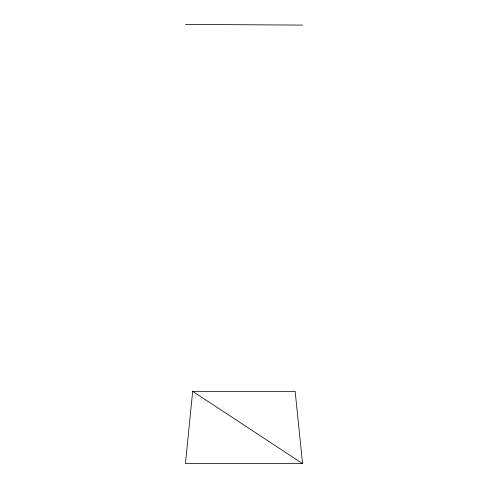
<?xml version="1.0" encoding="UTF-8"?>
<svg xmlns="http://www.w3.org/2000/svg" width="488" height="488" viewBox="0 0 488 488"><rect width="100%" height="100%" fill="white"/><g stroke="black" fill="none" stroke-linecap="round" stroke-linejoin="round"><path stroke-width="0.73" d="M192.669 391.345L185.44 463.6L302.56 463.6L295.149 391.345L192.669 391.345L302.56 463.6M185.44 24.4L302.56 25.095"/></g></svg>
